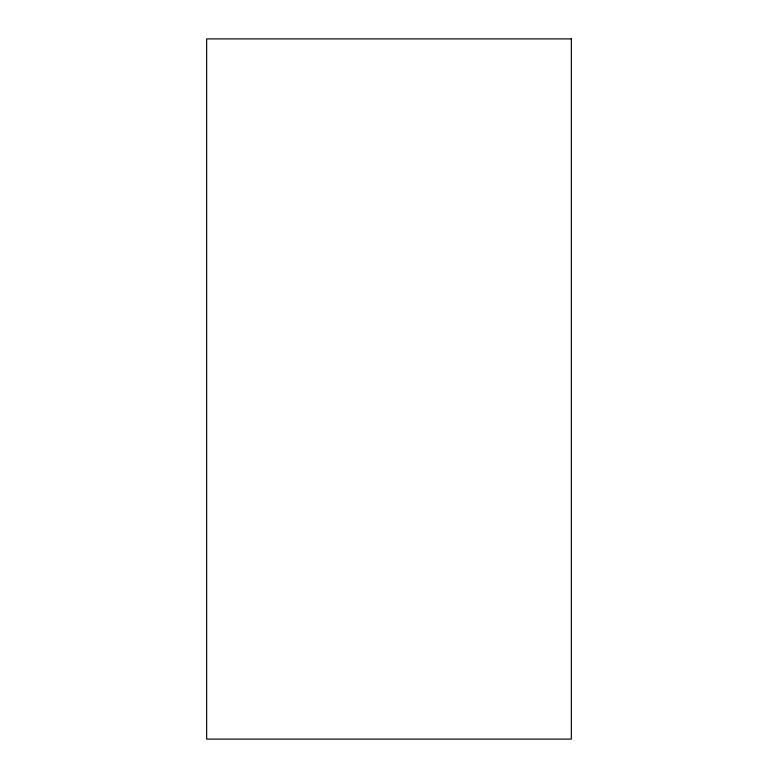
<?xml version="1.0" encoding="UTF-8"?>
<svg xmlns="http://www.w3.org/2000/svg" width="778" height="778" viewBox="0 0 778 778"><rect width="100%" height="100%" fill="white"/><g stroke="black" fill="none" stroke-linecap="round" stroke-linejoin="round"><path stroke-width="1.17" d="M571.344 38.9L206.656 38.9L206.656 739.1L571.344 739.1L571.344 38.9"/></g></svg>
